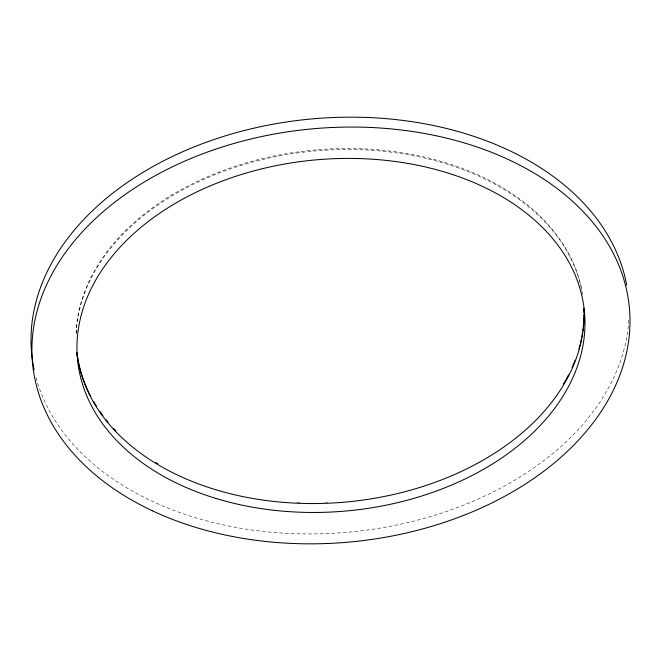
<?xml version="1.0" encoding="UTF-8"?>
<svg xmlns="http://www.w3.org/2000/svg" width="661" height="661" viewBox="0 0 661 661"><rect width="100%" height="100%" fill="white"/><g stroke="black" fill="none" stroke-linecap="round" stroke-linejoin="round"><path stroke-width="0.5" stroke-dasharray="3.31 2.48" d="M628.793 320.122A299.697 207.43 -5.3 0 1 349.578 532.072A299.697 207.43 -5.3 0 1 35.512 375.679M327.616 502.269A254.592 176.214 -5.3 0 1 325.567 502.352M299.937 502.368A254.592 176.214 -5.3 0 1 296.88 502.244M76.098 333.4A254.592 176.214 -5.3 0 1 316.685 149.84A254.592 176.214 -5.3 0 1 581.92 290.543M582.11 291.559A254.592 176.214 -5.3 0 1 582.622 294.591M76.23 333.359A254.592 176.214 -5.3 0 1 316.759 150.807A254.592 176.214 -5.3 0 1 581.812 290.501"/><path stroke-width="0.99" d="M34.149 369.821A299.697 207.43 -5.3 0 1 289.758 121.492A299.697 207.43 -5.3 0 1 626.727 285.288M583.977 308.679A254.592 176.214 -5.3 0 1 584.06 312.678M584.06 314.694A254.592 176.214 -5.3 0 1 582.82 330.88M582.515 332.904A254.592 176.214 -5.3 0 1 581.804 336.936M581.407 338.953A254.592 176.214 -5.3 0 1 580.507 342.968M580.011 344.959A254.592 176.214 -5.3 0 1 578.92 348.934M575.153 360.129A254.592 176.214 -5.3 0 1 572.071 367.541M568.534 374.886A254.592 176.214 -5.3 0 1 563.503 383.934M157.739 463.617A254.592 176.214 -5.3 0 1 155.913 462.526M115.824 430.782A254.592 176.214 -5.3 0 1 113.634 428.46M108.049 422.082A254.592 176.214 -5.3 0 1 106.049 419.636M102.852 415.496A254.592 176.214 -5.3 0 1 99.819 411.274M96.415 406.135A254.592 176.214 -5.3 0 1 93.779 401.797M90.854 396.542A254.592 176.214 -5.3 0 1 89.061 393.014M88.632 392.13A254.592 176.214 -5.3 0 1 77.163 354.494M584.027 308.646A254.592 176.214 -5.3 0 1 344.067 502.195A254.592 176.214 -5.3 0 1 76.874 352.42M152.261 510.738A299.697 207.43 -5.3 0 0 627.95 345.389A299.697 207.43 -5.3 0 0 212.66 150.196A299.697 207.43 -5.3 0 0 152.261 510.738M216.147 498.501A254.592 176.214 -5.3 0 0 584.605 313.595A254.592 176.214 -5.3 0 0 192.128 194.227A254.592 176.214 -5.3 0 0 216.147 498.501"/></g></svg>
